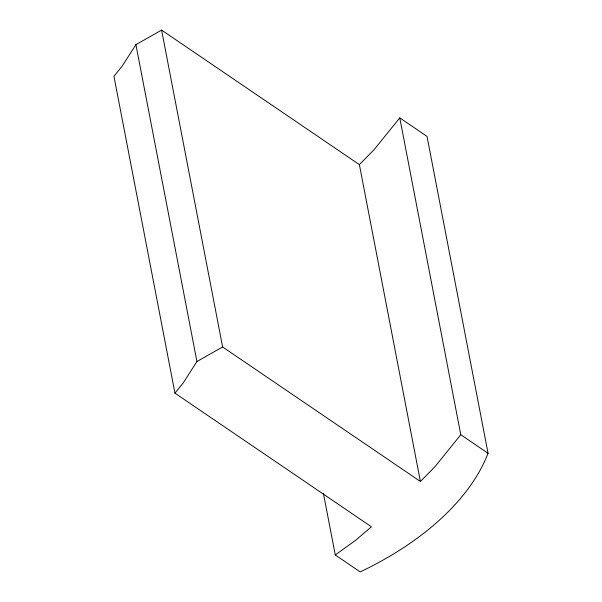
<?xml version="1.0" encoding="UTF-8"?>
<svg xmlns="http://www.w3.org/2000/svg" width="602" height="602" viewBox="0 0 602 602"><rect width="100%" height="100%" fill="white"/><g stroke="black" fill="none" stroke-linecap="round" stroke-linejoin="round"><path stroke-width="0.9" d="M359.379 164.617L161.599 30.1L135.917 44.661L122.131 66.167L113.944 76.303L174.964 393.166L371.457 526.81L355.579 540.318L335.276 554.954L360.192 571.9A277.808 161.72 -10.9 0 0 488.056 453.283L427.036 136.421L399.773 117.872L374.06 149.71L359.379 164.617L420.399 481.48L435.073 466.573L460.786 434.734L399.773 117.872M420.399 481.48L222.62 346.963L196.937 361.524L183.151 383.03L174.964 393.166M460.786 434.734L488.056 453.283M323.387 493.234L335.276 554.954M161.599 30.1L222.62 346.963M135.917 44.661L196.937 361.524"/></g></svg>
